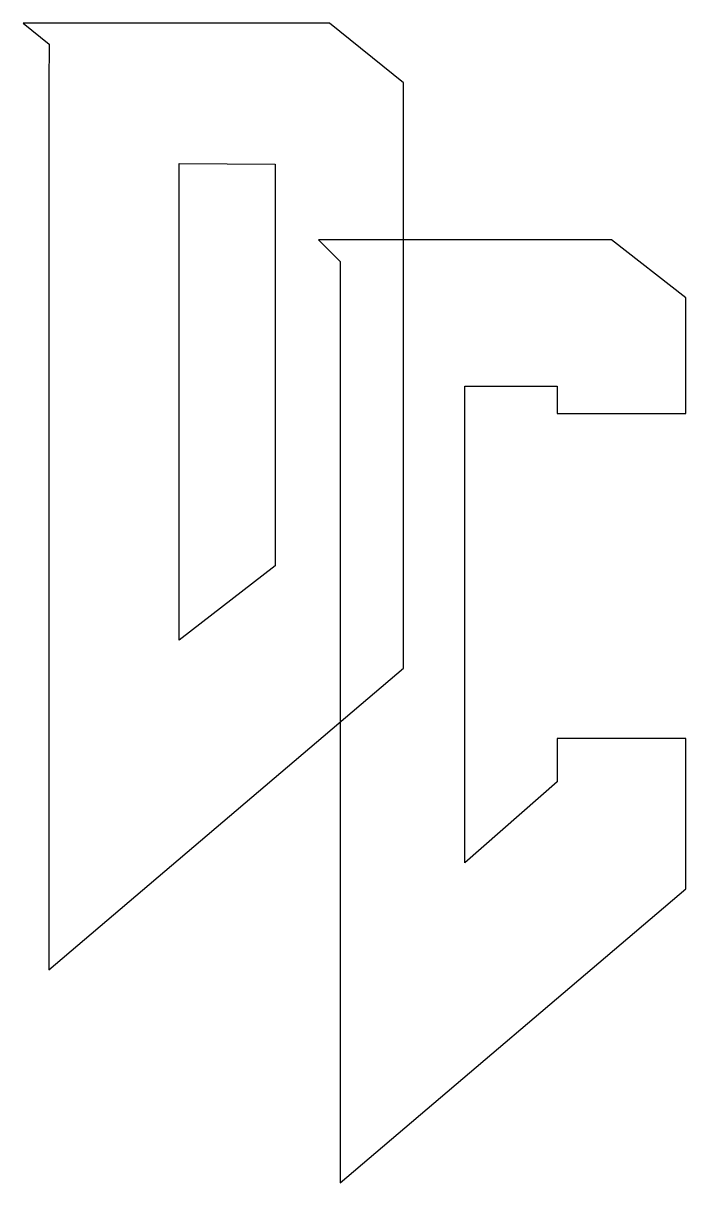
# Model space of a CAD drawing. Header units: millimetres. Extents: x 0 to 6.1, y -10.5 to 0.2.
import ezdxf

# ---------------------------------------------------------------- set-up
doc = ezdxf.new("R2010")
doc.units = ezdxf.units.MM
doc.layers.get('0').update_dxf_attribs({"linetype": 'CONTINUOUS'})

msp = doc.modelspace()

# ---------------------------------------------------------------- linework, layer by layer
for points in [[(0.212, -0.35), (0.212, -5.752), (0.212, -8.534), (3.482, -5.752), (3.482, -0.35), (2.8, 0.2), (-0.025, 0.2), (0.215, 0.006)], [(1.415, -5.494), (1.415, -1.094), (2.3, -1.1), (2.3, -4.806)], [(5.4, -1.8), (2.9, -1.8), (2.7, -1.8), (2.9, -2), (2.9, -7.787), (2.9, -10.5), (6.086, -7.787), (6.086, -6.4), (4.9, -6.4), (4.9, -6.8), (4.05, -7.546), (4.05, -3.15), (4.9, -3.15), (4.9, -3.4), (6, -3.4), (6.086, -3.4), (6.086, -2.335)]]:
    msp.add_lwpolyline(points, close=True)

doc.saveas('drawing.dxf')
